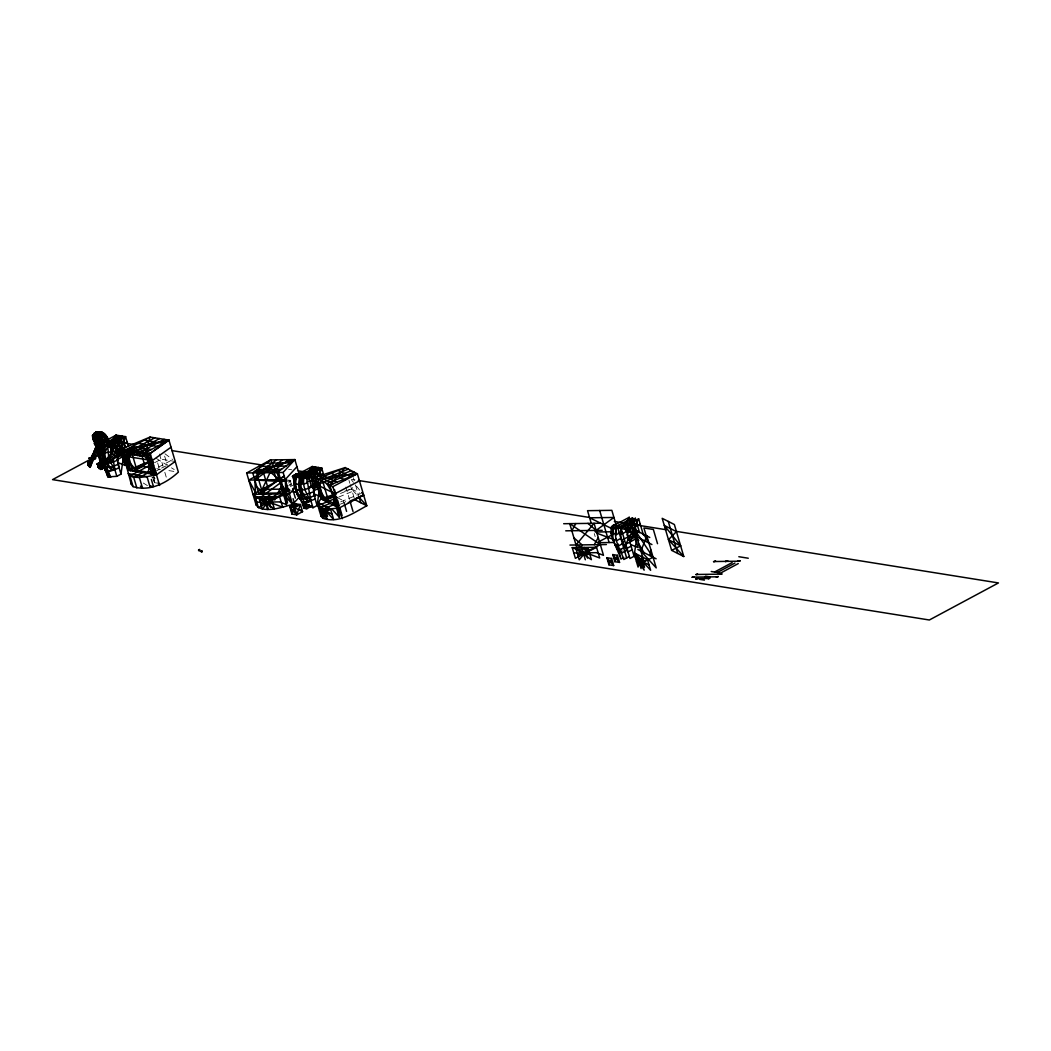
<?xml version="1.0" encoding="UTF-8"?>
<svg xmlns="http://www.w3.org/2000/svg" width="1051" height="1051" viewBox="0 0 1051 1051"><rect width="100%" height="100%" fill="white"/><g stroke="black" fill="none" stroke-linecap="round" stroke-linejoin="round"><path stroke-width="0.75" stroke-dasharray="5 3.75" d="M159.332 483.434L154.615 482.672L155.495 480.557M288.789 483.013L290.155 480.294L287.015 480.11M340.471 493.484L351.494 488.925L355.488 484.905L359.153 497.359L351.494 488.925L342.311 491.881M288.749 485.523L291.219 483.723M154.497 462.768L161.158 459.195L175.228 461.455M170.604 460.706L155.929 468.575L160.553 469.311M154.904 471.689L159.607 469.166M293.203 485.076L290.549 486.455L288.986 481.108M166.045 465.908L159.476 469.101L156.783 459.944M338.816 497.031L354.607 490.515M340.695 501.852L360.69 493.602M340.314 504.191L344.439 502.483M151.948 477.509L154.589 476.918M285.885 481.161L294.937 481.03M288.591 469.285L291.836 469.81M351.796 479.414L355.041 479.926M168.922 470.612L175.215 471.623M351.494 488.925L359.652 493.077M337.371 497.622L345.818 501.918M156.336 458.42L167.345 465.278L164.101 454.242M171.484 467.84L174.23 469.561M143.278 483.026L147.416 485.601M164.968 453.782L172.653 459.537M153.38 476.537L155.075 478.507M351.402 479.795L353.438 482.356M356.499 486.179L359.573 490.002M594.262 533.553L595.155 536.614M353.386 477.785L354.226 480.635M348.985 480.386L349.825 483.237M350.246 484.656L354.634 499.606M345.832 487.073L349.431 499.278M343.454 500.71L344.347 503.757M290.155 480.294L291.823 485.996M159.437 454.019L163.036 466.224M164.823 472.319L166.623 478.415M153.564 479.111L154.615 482.672M152.645 477.088L153.985 481.66M154.09 477.325L154.563 481.752"/><path stroke-width="1.5" d="M93.526 435.639L93.92 433.393C100.83 428.322 107.885 435.653 109.343 442.392L115.058 445.033L119.039 467.59C115.058 470.047 110.079 471.584 105.415 470.612L102.985 466.171L105.415 468.812M93.828 435.692L93.828 434.431L96.219 432.053L103.09 432.789L107.044 436.94L107.78 440.842L102.197 443.903L97.323 443.207L94.721 444.573L94.551 440.356L92.908 436.861L93.828 434.431C99.398 434.812 101.132 441.394 102.853 445.795L105.415 446.268L109.094 443.588L109.343 442.392L107.622 441.302M147.744 455.122L147.061 458.341L148.887 458.775L148.178 459.051C146.47 455.333 147.193 451.588 147.692 459.313M89.401 457.921L90.833 459.576L87.89 462.348C91.962 463.346 84.855 463.504 90.202 460.574L89.401 457.921L90.609 459.786L89.23 458.197L90.898 458.354L89.755 461.468C87.325 474.553 92.554 457.303 98.925 454.544L97.677 451.825L94.354 450.734L91.043 460.955L90.557 460.325L90.163 461.258M152.316 466.053L150.95 466.775C150.858 464.227 147.35 466.999 149.478 467.235L150.871 466.723L151.016 463.898L149.111 463.596L148.441 459.379L149.006 463.438L150.057 465.107L148.533 461.244L149.163 459.497M105.415 470.612L105.468 468.286L105.415 470.612L107.872 476.878L116.832 476.339L120.957 474.132L123.519 456.279L125.7 458.407M294.569 476.642L296.776 473.975L304.882 474.75M106.348 435.85L106.519 438.49L101.132 441.578L97.743 440.106L95.812 440.947L99.517 439.62L99.595 440.474L95.575 441.565L94.393 438.49L94.472 436.625L99.293 437.873L103.169 440.645L106.02 445.729L110.46 447.174L115.058 445.033L109.396 443.049M148.598 459.471L148.152 462.072L149.689 462.742L147.574 462.65L148.152 462.072L149.689 462.742L147.784 463.36L149.347 461.731L149.111 463.596L150.95 466.775L151.002 465.843L150.122 463.78L149.478 464.056L150.963 466.775L148.703 467.012M315.221 480.78L311.503 479.69L323.248 473.397L321.672 468.05L312.226 466.539L294.595 475.998C290.575 494.995 301.69 491.277 313.448 486.298L311.332 485.956L308.39 475.985L311.188 476.431L309.033 477.522L306.222 475.486L306.445 476.221L304.028 477.509L300.284 477.745C298.826 486.574 301.098 496.085 308.429 501.721L315.169 498.989L311.188 476.431L306.222 475.486L304.028 477.509L300.993 484.235C300.77 491.027 304.264 497.359 309.533 501.498M103.248 443.64L104.154 446.347C102.696 455.162 104.969 464.673 112.299 470.322M98.991 453.401L91.818 459.996C86.76 462.243 96.534 450.012 96.114 446.018L96.955 447.529L91.818 459.996L92.422 461.888L90.189 467.34L90.517 464.463L89.151 466.421M112.904 446.123L109.094 443.588L103.996 434.68L104.141 433.472L102.289 432.303L98.571 432.434L95.536 434.654L95.247 444.113M102.998 442.721L97.257 444.993L95.405 443.01L94.603 442.878L94.498 443.995L101.724 442.826L105.652 440.881L107.609 438.595L107.044 436.94M98.203 447.831L98.991 457.697C105.218 474.724 95.956 450.826 99.306 448.882M95.01 442.747L92.856 439.331L93.158 437.676L94.577 434.339L97.349 432.132C107.688 436.257 108.266 448.908 108.647 458.131C101.119 460.299 96.14 458.249 98.544 448.935M300.954 474.132L294.595 475.998L294.07 482.462L297.118 491.658M618.579 550.435C614.165 543.38 609.488 535.419 611.577 526.748L613.771 524.725L615.728 524.528L616.464 527.024M632.15 549.739L628.025 551.946C623.611 544.891 618.934 536.93 621.023 528.259L623.204 526.236L625.174 526.039L634.081 556.281L629.956 558.488L621.023 528.259L638.653 518.8L643.37 534.814M95.063 440.435L94.537 443.601L95.575 444.691L96.232 443.732L96.469 447.792L99.188 449.67L100.975 448.646L100.279 445.256L99.267 444.218L96.101 444.783L96.18 443.417M99.792 459.576C103.589 458.63 102.078 463.636 99.661 460.483C99.582 457.789 103.97 461.428 104.64 462.046L111.275 453.204L112.207 454.321L111.393 454.019L110.263 446.202M113.403 470.099C105.954 464.673 103.576 455.004 105.415 446.268L96.469 447.792L95.641 445.23L96.232 443.732L95.641 445.23L99.188 449.67L102.118 447.463L103.471 444.586L96.232 445.887M300.993 484.235L301.545 477.666M102.394 440.461L103.169 440.645L99.963 435.416L94.879 432.92L92.527 435.534L92.856 439.331L94.958 440.054L94.708 441.854L96.166 441.67L99.267 444.218L97.218 440.422M294.214 481.003L294.07 482.462C297.38 486.179 303.463 483.565 307.615 483.145L311.043 501.196L304.37 502.47L301.545 502.01C297.985 494.246 293.912 485.996 296.605 477.22L315.536 467.064L318.243 476.274M89.322 458.564L90.714 458.289L91.818 459.996L90.898 458.354L89.913 458.919C90.728 457.566 88.31 458.223 89.926 458.775L90.491 459.996C85.328 467.012 89.493 457.527 90.912 465.054L90.018 467.38M107.938 457.566L110.618 461.455L106.006 463.307L103.195 466.972L102.275 466.447L101.303 469.18L104.85 464.069L110.618 461.455L115.597 457.461L117.436 452.876L115.768 447.227L112.983 445.085L111.353 445.755L113.245 448.764C113.035 456.922 104.496 462.427 98.19 466.539L98.452 467.353C104.088 466.894 99.503 460.22 97.047 464.371L100.607 463.898L100.292 463.176L97.047 464.371M101.75 446.123L101.014 452.731L103.116 462.387M305.421 508.5L305.959 503.665M98.597 451.825L99.03 447.91M294.727 483.224L295.449 476.694M94.721 444.573L94.984 441.473L93.316 438.004L94.564 437.518M110.394 460.758L97.927 467.038L100.922 464.568L103.195 466.841L101.789 469.14L105.652 464.003L110.618 461.455C109.028 459.024 117.778 457.238 117.436 452.876L111.459 450.879L111.393 454.019M101.303 469.18C108.568 465.409 105.941 458.564 99.661 460.483C102.499 459.34 105.074 461.507 106.151 463.78C104.01 465.225 97.152 473.896 103.195 466.841M88.337 464.91L88.783 465.869L89.729 462.716L88.481 465.764L90.11 463.727M100.121 448.488L100.279 458.275L102.17 463.465M312.41 505.741L306.826 508.723L299.233 490.121L298.563 484.353L299.443 477.68L318.361 467.524L321.081 476.734M623.808 557.516L620.983 559.027C617.686 548.872 610.106 539.202 613.587 527.97L632.518 517.815L636.341 530.794M629.391 556.491L623.821 559.487C620.524 549.331 612.943 539.649 616.425 528.43L635.356 518.274L639.612 532.765M89.742 457.908L89.624 458.814L90.754 459.064M293.781 479.834L292.506 476.313L294.595 475.998L295.896 477.036C293.912 484.879 295.16 493.642 300.783 499.698M99.898 459.537L99.661 460.483L102.157 460.115L101.382 462.414L105.442 462.322L114.152 455.057L115.663 451.733L115.216 447.516L112.983 445.085L112.155 445.427M104.85 464.069L104.154 462.703L104.85 464.069L99.871 468.654L99.267 468.05C112.404 457.908 87.68 477.351 106.006 463.307L105.56 464.095L104.509 463.386L105.757 462.755L104.154 462.703L97.165 464.332L101.461 462.387L101.724 461.52L99.53 459.891M308.429 501.721L304.37 502.47L312.962 507.738L317.087 505.531L319.176 490.922M634.081 556.281L636.63 538.427L638.811 540.556M92.304 455.411L92.225 456.712L92.987 456.541L92.304 455.411L94.826 456.134L95.51 458.683L94.393 458.853M333.049 504.94L333.995 499.37M636.722 536.825L637.668 531.254M650.043 555.69L650.989 550.12M96.101 446.255L97.178 446.977L96.442 443.522M148.795 459.445L149.478 464.056L148.795 459.445L149.163 460.824L148.099 460.64L148.73 459.799M149.715 466.394L149.873 465.619L150.135 466.513M295.331 488.019L296.999 494.154L300.205 498.581L306.59 498.765L314.774 495.533L314.118 495.428M151.37 467.025L151.764 465.974L150.74 467.445L153.052 466.92L152.224 466L151.804 467.511M90.071 464.424C89.02 469.981 90.281 465.304 90.649 464.962L89.729 467.275L91.174 461.389M90.898 458.354L90.031 459.353L90.425 460.666M90.412 459.721L90.714 458.289L89.598 458.249M151.278 463.911L153.144 463.294L152.881 462.295M102.249 466.289C95.694 471.715 103.51 465.895 100.016 463.11L97.231 463.846M99.779 460.43L105.757 462.755L99.425 468.444L102.157 466.329L103.195 466.972L101.224 465.462M102.249 460.259L101.461 462.387L97.375 464.319L104.653 462.269L100.003 459.629M155.968 472.267L151.738 474.04L145.458 452.692L150.057 437.071L168.935 440.093L178.368 472.122C166.452 483.184 149.505 491.855 133.07 486.626L131.296 484.288L121.863 448.908L150.057 437.071L126.58 449.67L132.86 471.019L148.519 462.624M295.738 503.81L291.968 514.07L296.684 514.832L302.557 511.679L300.468 504.559L295.738 503.81L289.866 506.95L291.968 514.07M103.471 444.586L98.032 447.122L96.416 445.361L96.928 444.599M126.251 461.192L125.003 465.383L117.646 462.466M96.101 444.783L94.997 444.612L95.194 443.325M93.421 455.241L94.826 456.134L98.4 449.394L95.378 448.133L94.288 451.877M98.452 467.353C97.126 465.448 99.779 468.93 101.211 465.646M319.307 475.302L321.672 468.05L294.622 475.985M94.958 440.054L94.708 440.776L93.46 438.806L99.569 439.003L96.022 435.337L97.06 435.508L100.528 432.211L105.428 436.612L98.925 440.303L95.26 436.756L99.963 435.416L102.499 433.183L102.289 432.303M90.872 460.443L90.294 461.113L90.241 458.341M150.74 467.445L152.027 466.854M296.684 514.832L300.468 504.559L289.866 506.95L296.684 514.832L294.595 507.712L289.866 506.95M641.005 559.487L638.062 567.067L634.922 556.399L641.005 559.487L644.145 570.154L634.922 556.399M126.843 460.929L125.003 465.383L116.109 435.14L108.017 439.476M130.166 470.585L128.669 456.778L131.296 450.419L154.773 437.833M147.022 473.278C150.451 468.707 147.849 466.828 150.201 465.724L150.464 466.605M608.949 564.821L611.577 558.462L606.861 557.7L608.949 564.821L613.679 565.583L611.577 558.462M614.822 561.668L617.449 555.309L612.733 554.56L614.822 561.668L619.538 562.43L617.449 555.309M90.031 458.013L89.913 458.919M97.717 464.568L97.507 463.898M94.393 438.49L95.076 437.978L93.539 434.391L92.527 435.534L93.67 436.493L93.158 437.676L94.17 439.673L97.743 440.106M117.331 459.208L125.542 436.651L116.109 435.14L109.843 443.535L112.063 443.89L110.066 444.1L107.898 446.11L104.864 452.836M313.461 490.607L316.942 482.554L312.226 466.539L304.067 477.496M629.864 542.697L633.924 533.304L625.555 530.847M105.428 436.612L105.941 435.469L105.074 434.194L103.615 433.971M151.397 466.289L151.042 467.064L152.684 467.17L151.397 466.289L151.042 467.459M96.837 446.347L97.231 448.225L99.188 449.67L99.753 448.462M270.094 472.49L260.372 493.247L284.69 492.919M264.826 503.521L283.35 493.891L287.435 485.733M123.295 448.882L119.407 435.666L115.084 444.192L120.983 441.039M125.305 446.53L122.244 436.126L115.794 448.856L124.163 451.313M116.359 454.794L125.542 436.651L107.701 441.88M307.93 475.026L312.226 466.539L320.726 477.062M311.214 475.591L315.536 467.064M318.361 467.524L311.924 480.254L317.494 481.897M312.475 486.193L321.672 468.05L308.193 475.288M624.911 525.776L629.221 517.289L638.115 547.545L630.758 544.615M632.518 517.815L626.081 530.545L635.842 533.422M623.663 541.357L622.455 543.748L618.119 546.073M626.856 535.064L635.356 518.274M625.765 544.26L638.653 518.8M100.87 462.755L101.579 461.468M296.999 494.154L297.709 492.866M277.267 493.97L281.261 486.771M571.836 530.742L575.817 523.543M594.262 544.72L598.242 537.521M94.603 442.878L95.01 442.129M299.666 496.597L299.115 497.57L300.731 499.33M94.511 441.67L95.207 440.474L92.554 436.796L95.536 434.654M88.56 465.593L88.021 464.91L89.388 462.716M88.021 464.91L89.296 462.992M93.316 438.004L95.155 440.619L93.986 440.435L94.695 439.292M117.554 455.53L120.812 451.155L123.887 451.641M311.359 480.911L316.942 482.554L312.856 488.032L317.363 486.705M92.527 435.534L93.775 434.365L92.843 434.838L93.697 437.203L96.035 436.874L97.06 435.508M305.972 474.934L304.041 477.496C301.939 486.166 306.616 494.128 311.043 501.196M101.119 432.473L96.745 432.263L98.071 431.816L94.84 433.34L98.071 431.816L100.528 432.211M147.245 458.512L147.482 454.544M588.245 549.003L579.232 559.841L576.093 549.174L588.245 549.003L591.398 559.671L576.093 549.174M87.89 462.348L90.491 459.996L89.926 458.775M87.785 462.637L88.534 462.913L89.532 461.389M339.158 505.505L336.097 506.49L329.804 485.142L345.214 467.577L357.379 473.765L366.799 505.781C353.412 512.98 338.934 523.661 322.972 518.34L321.081 516.317L317.928 505.649L318.348 502.68L320.897 498.765L336.189 493.852L323.931 500.315L317.652 478.954L345.214 467.577L314.538 477.443M89.755 461.468L88.573 463.373L89.821 461.954L89.085 461.691M175.228 461.455L156.468 474.789L128.143 470.257L128.839 469.442L122.862 449.105L121.798 448.935L150.175 453.441L168.935 440.093L126.58 449.67M299.469 475.249L294.858 459.589L270.541 459.931L252.752 472.871L259.032 494.22L264.891 487.795M300.021 496.295L292.572 504.48C281.642 507.055 269.411 512.349 258.401 507.554L256.102 504.979L246.67 472.963L283.126 472.451L294.858 459.589L252.752 472.871M280.394 502.26L286.489 504.559L285.241 479.571L296.947 466.71M284.374 475.814L276.82 481.279L252.949 494.312L255.262 496.887C266.271 501.682 278.502 496.374 289.432 493.799L295.292 487.375L292.638 488.82L295.384 498.095M600.082 523.24L563.678 523.713M93.986 440.435L93.447 437.991M99.595 440.474L102.118 447.463L100.975 448.646L98.531 448.265L99.188 449.67L97.349 446.071M683.781 556.531L668.489 539.688L676.45 531.622L664.298 525.447L680.641 545.863L671.628 550.356L662.196 518.327L674.361 524.515L683.781 556.531L671.628 550.356M106.02 445.729L101.75 446.097L107.898 446.11L110.092 444.087L110.316 444.823M95.864 432.933L94.958 435.167M102.959 466.618L101.185 468.759L103.195 466.972L101.185 468.759L101.789 469.14M115.768 447.227L111.353 449.828L112.05 449.408M147.928 456.423L147.061 457.789L148.585 457.763M94.472 436.625L93.697 437.203L96.981 438.293L99.293 437.873L103.996 434.68L96.981 438.293L93.71 438.385L93.67 436.493M102.499 433.183L97.743 436.375M115.216 447.516L113.245 448.764M94.879 444.048L95.01 442.944M97.349 445.545L97.953 451.063C101.251 454.781 107.333 452.166 111.485 451.746L110.46 447.174L107.898 446.11L125.542 436.651L128.458 446.57M97.178 446.977L99.477 446.793L100.068 448.672L97.296 448.882L97.231 448.225L100.068 448.672M97.336 447.923L97.782 446.517M97.94 448.987L98.649 448.449L99.188 449.67M88.534 462.913L89.821 461.954M96.219 432.053L95.181 433.59L94.879 432.92M97.888 466.499L100.725 464.476L100.016 463.11M276.623 459.852L258.835 472.792L254.841 479.992L255.564 494.272M264.905 472.7L282.706 459.76M288.775 459.681L270.987 472.622L279.159 479.65L292.572 504.48L283.35 493.891L288.959 489.805M286.489 504.559L277.07 472.543L294.858 459.589M259.032 494.22L276.82 481.279L285.885 481.161M284.243 475.958L279.159 479.65L287.015 480.11M260.254 494.206L266.928 489.359M282.772 481.2L259.111 498.41L262.251 509.091L271.263 498.253L287.514 486.429M271.066 494.062L264.458 498.87L267.598 509.538M282.141 493.904L288.802 489.043L265.706 489.372M595.076 531.123L613.942 517.46L589.624 517.801L613.85 529.612M128.669 456.778L133.359 453.441M132.86 471.019L142.24 464.345M130.836 470.69L123.952 456.029L152.277 460.561L171.037 447.214M97.927 467.038L105.639 462.808L101.868 460.85M98.991 432.644L100.003 431.948M298.747 473.778L292.506 476.313L296.159 474.027L298.957 474.474L298.747 473.778L296.159 474.027L292.506 476.313L297.919 476.51L306.59 478.573L309.033 477.522M146.549 454.374L144.132 455.858L140.269 456.081L129.851 453.572L126.278 451.129M151.502 467.498L151.856 466.329M99.267 444.218L97.191 445.479L99.477 446.793M621.758 540.28L628.314 536.706M246.63 472.989L270.541 459.931L277.07 472.543M256.431 494.259L248.772 480.071L262.803 472.411M263.118 501.156L270.133 497.32M283.35 493.891L289.984 490.265M107.268 442.169L119.407 435.666M104.627 445.571L103.313 446.268L102.433 452.955L104.062 461.323M108.752 443.351L122.231 436.112M117.673 440.474L111.8 443.627L116.109 435.14L126.212 447.66M91.424 458.775L52.55 479.624L929.347 619.998L998.45 582.937L675.938 531.307M95.746 456.462L98.623 454.912M114.454 446.425L123.821 441.486M127.118 441.985L115.374 448.291L123.282 450.616M116.766 453.323L120.812 451.155L123.177 452.639M117.384 455.306L124.123 451.694M117.515 457.211L122.914 454.321M124.859 455.556L116.766 459.891L118.185 460.128L106.716 463.964M104.075 467.183L110.46 467.367L118.645 464.135L117.988 464.03M136.013 451.181L159.502 438.582M109.829 460.548L112.969 466.71L114.336 466.316L114.914 469.797L108.253 471.071L105.008 463.925M164.219 439.344L140.742 451.93L147.56 459.799L154.444 474.474M109.291 477.101L107.36 470.559M145.458 452.692L168.935 440.093L150.175 453.441L159.607 485.47L158.32 482.724M147.376 457.842L147.39 456.37M148.06 458.643L147.705 457.894M133.805 471.163L142.608 466.447M133.07 486.626L129.93 475.945L150.49 464.923M142.411 472.543L133.687 477.22L129.93 475.945L128.156 473.62L147.022 476.642L156.468 474.789M136.827 487.9L133.687 477.22L139.376 477.456L154.523 469.337M150.805 473.883L153.735 472.319L150.595 461.639M151.738 474.04L153.499 473.095L134.62 470.073M295.896 477.036L299.338 476.734M304.409 476.918L313.802 471.886M308.889 476.839L317.113 472.438M298.563 484.353L302.333 482.33L300.757 476.97L303.371 477.732M310.557 477.916L319.951 472.884M307.01 482.094L309.756 480.622L312.265 481.016M299.233 490.121L302.123 488.57M312.896 484.721L316.942 482.554M308.574 487.428L311.332 485.956M312.16 487.441L316.206 485.273M297.223 494.469L301.138 495.323L304.028 493.773M313.645 488.61L317.691 486.442M314.249 490.567L318.295 488.4M306.682 497.084L303.03 499.028L303.844 498.594M309.099 498.108L310.465 497.714M300.468 504.559L294.595 507.712L302.557 511.679L300.849 509.709M309.572 505.281L304.002 508.277L301.506 500.618M629.221 517.289L611.577 526.748L613.18 532.069L611.065 533.212M622.573 527.037L630.784 522.636M612.707 534.657L616.49 532.634L614.914 527.26L617.528 528.036M624.714 528.219L634.095 523.188M615.544 535.104L622.074 531.609M626.383 529.297L636.932 523.634M620.497 534.723L640.23 524.147M613.39 540.424L616.28 538.874M616.228 540.871L620.878 538.375M628.537 536.194L633.924 533.304M615.295 545.614L618.185 544.063M627.802 538.913L635.894 534.578M629.286 540.083L637.379 535.747M616.648 547.348L617.528 546.875M624.136 545.127L636.63 538.427M626.422 546.349L620.024 549.778L620.839 549.345M618.527 552.76L621.89 550.96M626.094 548.858L631.099 546.178M621.364 553.22L627.473 549.949M714.549 572.033L732.153 562.6M717.373 572.493L734.977 563.047M738.288 563.572L720.684 573.018L711.238 571.508M361.61 492.564L363.659 495.113L339.131 508.027L320.897 498.765L314.604 477.417L332.839 486.679L357.379 473.765L317.652 478.954M324.352 482.067L316.706 484.537L334.941 493.799L359.468 480.872M649.768 537.468L631.598 528.167M279.553 496.545L258.401 507.554L255.262 496.887L279.553 496.545L282.706 507.226L255.262 496.887M598.282 542.014L612.838 534.447M584.461 552.892L600.331 544.641L569.734 523.621L577.367 549.555M596.548 547.295L575.383 558.304L572.243 547.637L596.548 547.295L599.687 557.976L572.243 547.637M339.131 508.027L330.5 508.855L321.488 513.361L321.081 516.317L324.01 508.737L337.936 502.982M647.482 559.605L638.469 564.111L635.33 553.43L647.482 559.605L650.622 570.286L635.33 553.43M326.033 508.342L327.071 510.983L331.577 508.737L339.237 517.158L334.941 493.799M350.049 501.077L363.659 495.113L356.762 497.951M94.551 440.356L97.717 439.489L94.025 435.653M148.927 467.078L149.636 466.736M149.255 467.183L149.978 466.841L149.4 465.935L150.411 466.959L149.741 466.027M110.46 447.174L115.058 445.033M115.032 455.963L117.331 454.899M304.527 478.244L304.028 477.509L306.59 478.573L311.188 476.431M303.857 495.257L314.315 491.526M294.188 475.144L296.776 473.975L296.999 474.71M95.405 443.01L101.132 441.578M95.273 444.665L96.153 444.284M126.777 454.847L129.588 453.664M128.143 470.257L149.295 461.389M348.249 469.127L320.686 480.504L319.74 486.074L322.197 499.422M323.734 482.054L351.297 470.664M354.332 472.214L326.769 483.591L331.906 492.249L342.271 518.708L332.852 486.679M329.804 485.142L357.379 473.765M323.931 500.315L334.271 496.046L337.371 497.622L317.928 505.649L327.15 519.404L324.01 508.737L317.928 505.649L319.832 507.659L324.01 508.737L330.5 508.855L333.64 519.536L323.8 508.697M324.536 500.618L334.875 496.348M319.832 507.659L330.08 503.429M335.479 506.175L338.934 504.756L337.581 500.184M336.097 506.49L338.159 505.636L325.994 499.461M96.416 445.361L97.139 445.072L95.851 444.77M148.178 459.051L148.887 458.775M101.146 432.119L97.349 432.132L97.651 432.828M100.515 463.517L97.52 464.805L100.541 464.095M101.159 464.897L98.4 466.841M95.378 457.513L95.51 458.683M324.036 509.433L328.621 507.961M348.341 502.549L351.402 501.577M116.727 456.633L124.241 454.426M96.035 436.874L98.111 436.428M100.292 463.176L104.653 462.269M129.93 475.945L139.376 477.456L147.022 476.642L150.162 487.309M152.999 468.943L152.421 467.59L153.63 467.971M97.677 451.825L95.746 450.721M266.1 463.163L290.404 462.834M258.612 466.447L285.964 466.066M257.193 469.639L281.51 469.298M254.973 471.255L279.29 470.914M248.772 480.071L285.241 479.571M292.125 491.789L296.684 491.723M252.949 494.312L289.432 493.799M256.825 502.22L281.129 501.879M260.674 503.757L272.84 503.587M565.753 530.821L602.223 530.321M595.326 532.016L613.574 531.753M598.479 542.684L613.666 542.474M569.944 545.062L606.414 544.549M573.82 552.971L598.111 552.629M577.669 554.508L589.821 554.337M714.549 561.536L738.853 561.195M696.747 574.477L721.065 574.135M692.977 577.13L717.281 576.802M696.826 578.667L708.978 578.497M301.138 495.323L302.846 495.376M111.104 451.418L112.444 451.51M115.663 451.733L113.35 451.01M117.436 452.876L116.096 452.784L117.213 453.493L115.282 447.647M300.284 477.745L297.88 477.496M109.58 443.653L112.023 443.903M137.392 451.431L128.813 450.064L129.851 453.572L144.132 455.858L143.107 452.35L133.372 450.787M138.548 451.615L135.96 451.207L137.247 455.595M95.523 432.486L96.482 432.631M99.779 433.157L98.571 432.434M144.184 440.224L163.063 443.246M101.395 434.391L102.604 435.837M99.963 435.416L102.367 438.766M92.843 434.838L93.894 435.009M105.888 437.807L107.465 438.057L108.66 442.773L105.599 444.928L101.855 445.637M138.312 443.364L159.555 446.767M105.77 438.372L106.519 438.49M92.908 436.861L93.158 437.676L92.895 436.375M104.194 439.502L104.929 439.607M121.653 442.563L134.62 444.639M171.904 450.603L262.658 465.133M298.313 470.848L324.247 474.999M358.273 480.452L590.031 517.552M614.349 521.441L666.216 529.743M92.922 438.556L94.038 439.515M99.517 439.62L100.568 439.778M132.452 446.517L151.331 449.539M96.403 440.947L97.572 441.131M95.891 442.274L96.758 442.418M129.509 448.094L148.388 451.115M94.537 443.601L96.18 443.864M95.641 445.23L98.728 445.769M122.258 450.485L150.582 455.017M100.318 447.174L102.118 447.463M123.479 454.663L127.513 455.306L128.117 461.113L127.539 465.028L126.488 464.857M147.061 458.341L151.804 459.195M738.827 556.715L748.273 558.226M122.914 458.275L126.054 458.775M125.266 460.745L128.117 461.113L124.675 449.394M153.591 465.278L150.7 464.726L146.102 452.836M141.662 466.289L154.352 468.326M112.654 462.112L113.547 462.256L114.336 466.316M126.304 464.24L127.631 464.45M153.301 468.562L154.628 468.772M308.771 493.51L309.677 493.655M154.799 469.39L153.748 469.219L150.7 464.726L147.245 453.007M126.724 465.685L127.788 465.856M153.985 470.047L155.049 470.217M127.473 468.22L128.537 468.391M154.733 472.595L155.798 472.766M127.788 469.272L128.839 469.442M150.122 453.48L149.058 453.309L155.049 473.646L156.113 473.817M304.028 506.884L305.631 507.134L304.173 503.521L302.649 503.271L304.067 506.884M306.826 508.723L304.002 508.277L303.529 506.227M613.771 558.12L618.5 558.869M150.319 486.074L153.472 486.574L151.37 479.466M705.549 576.198L710.279 576.96M290.917 510.51L295.646 511.272M607.912 561.26L612.628 562.022M699.677 579.351L704.406 580.099M151.948 462.624L153.144 463.294M621.023 528.259L636.394 532.765M615.518 527.891L611.577 526.748L611.813 527.444M306.656 478.271L309.296 479.033M294.595 475.998L297.223 476.76M621.666 528.876L617.738 527.72L626.646 557.963M626.449 530.282L635.881 533.054M297.919 476.51L301.847 477.666M311.884 480.622L317.455 482.264M115.755 449.224L124.123 451.68M116.635 449.92L120.812 451.155L124.714 455.648M98.4 449.394L96.429 448.475M89.23 458.197L89.966 458.472M89.808 463.176L88.704 465.435L87.942 465.159M90.82 464.831L90.294 464.778M89.256 466.723L90.268 464.371L89.9 467.235M596.863 533.185L613.639 539.505M589.756 550.146L576.027 544.97L594.051 523.293L603.484 555.309L597.375 553.01M268.189 497.675L272.761 499.396M111.275 453.204L114.152 455.057L115.597 457.461L114.664 456.331M114.152 455.057L112.404 453.638M313.763 493.865L321.133 496.795M668.489 539.688L680.641 545.863M633.687 535.287L651.935 544.549M637.878 549.515L656.126 558.777M636.906 558.764L649.058 564.939M636.486 561.733L642.568 564.821M338.317 470.428L350.482 476.602M331.433 473.265L345.109 480.215M324.536 476.116L336.701 482.291M321.094 477.535L333.259 483.71M354.634 499.606L366.799 505.781L359.153 497.359L360.716 502.693M330.5 508.855L318.348 502.68L322.972 518.34M319.911 508.014L332.063 514.189M319.504 510.983L325.587 514.07M95.378 448.133L96.613 448.803M91.962 460.443L90.833 459.576L90.675 460.758L90.491 459.996M109.619 459.497L108.503 458.013M587.969 523.372L596.153 530.4M573.925 537.862L582.096 544.891M256.943 487.112L265.115 494.141M155.049 473.646L156.402 474.829M140.414 486.101L142.516 488.137L139.376 477.456M612.733 554.56L619.538 562.43M606.861 557.7L613.679 565.583M130.771 463.898L137.576 471.768M94.354 450.734L95.273 451.864M103.208 466.486L105.376 469.206M107.898 446.11L108.398 446.833M149.478 467.235L148.808 466.828L148.638 468.037M112.969 466.71L114.914 469.797M643.751 534.342L648.887 542.999M638.824 543.945L643.961 552.603M321.842 493.195L326.966 501.852M104.22 464.923L106.834 470.835M95.588 440.527L96.166 441.67M94.708 439.699L95.234 440.75M105.56 464.095L105.021 461.849M96.994 433.262L97.283 433.932M95.93 433.091L96.232 433.761M316.706 484.537L322.631 499.645M108.253 471.071L110.71 477.325M150.043 463.754L150.95 466.775M668.278 521.427L677.711 553.443M657.532 543.695L653.354 529.468L643.908 527.957L647.679 540.766M641.399 556.518L644.552 567.198M637.957 557.936L641.097 568.617M623.204 526.236L623.427 526.971M621.864 525.5L622.599 528.009M619.039 525.053L619.775 527.549M616.871 527.431L611.84 510.339L587.535 510.681L591.293 523.49M613.771 524.725L613.981 525.461M618.973 551.749L620.51 556.977M599.687 510.51L609.107 542.539M584.395 547.466L587.535 558.147M582.175 549.082L585.315 559.763M350.325 502.325L353.018 511.469M344.347 503.757L346.594 511.39M334.441 489.503L335.794 494.075M339.828 507.804L342.074 515.437M336.543 508.014L339.237 517.158M322.604 480.898L327.991 499.199M326.178 507.935L327.071 510.983M325.206 508.434L327.557 516.448M320.975 507.186L324.115 517.867M315.169 498.989L317.087 505.531M309.992 497.635L312.962 507.738M302.044 474.303L302.78 476.799M306.682 497.11L307.733 500.67M308.889 504.598L309.664 507.213M305.67 502.838L306.826 506.753M302.373 502.299L303.135 504.927M293.071 498.66L295.173 505.754M283.139 472.451L292.572 504.48M285.609 495.218L286.949 499.79M278.528 472.464L284.361 492.288M284.808 493.812L287.501 502.956M274.311 472.74L276.82 481.279L254.841 479.992L263.735 473.515L267.926 487.756M273.904 496.913L274.797 499.961M267.414 496.716L270.554 507.383M265.18 498.332L268.333 509.012M256.641 472.766L262.474 492.591M259.939 497.281L260.832 500.329M148.06 462.637L148.257 463.333M141.911 455.569L144.604 464.726M138.968 451.694L140.269 456.081M132.938 450.721L134.239 455.122M130.902 449.762L136.735 469.587M125.818 449.578L127.513 455.306M118.343 465.212L120.957 474.132M113.863 466.237L116.832 476.339M106.243 470.901L107.872 476.878M306.59 478.573L307.615 483.145M112.93 458.341L113.547 462.256M152.277 460.561L153.761 474.356M88.573 463.373L88.205 462.335L88.284 463.268M255.643 495.809L256.102 504.979M131.283 482.054L131.296 484.288M198.547 550.107C199.664 553.168 200.78 547.571 198.547 550.107M200.964 551.341C202.068 554.389 203.198 548.806 200.964 551.341M313.907 495.31C315.011 498.358 316.141 492.774 313.907 495.31M148.716 461.691L147.784 463.36L149.689 462.742L148.388 462.965L148.716 461.691M646.799 535.892L640.913 551.066L656.218 567.908L646.799 535.892M692.149 577.249L693.87 576.933L692.149 577.249M695.92 574.582L697.641 574.28L695.92 574.582M695.631 578.825L698.087 578.273L695.631 578.825M713.563 561.668L715.586 561.208L713.563 561.668M704.695 577.065L706.325 576.776L704.695 577.065M708.072 578.615L709.95 578.286L708.19 578.51M725.4 561.51L727.712 560.998L725.4 561.51M716.362 576.92L718.253 576.579L716.362 576.92M720.316 574.24L721.866 573.964L720.316 574.24M737.592 561.365L740.193 560.774L737.592 561.365M153.328 462.427L152.5 463.622L153.328 462.427M107.727 467.196L106.9 467.629L107.727 467.196M301.02 498.135L300.205 498.581L301.02 498.148M618.001 548.885L617.187 549.331L618.001 548.898M653.078 557.24L644.053 561.733L634.633 529.704L653.078 557.24M271.263 498.253L259.111 498.41L274.403 508.92L271.263 498.253M108.043 472.109L106.519 471.873L107.951 475.486L109.501 475.735L108.043 472.109"/></g></svg>
